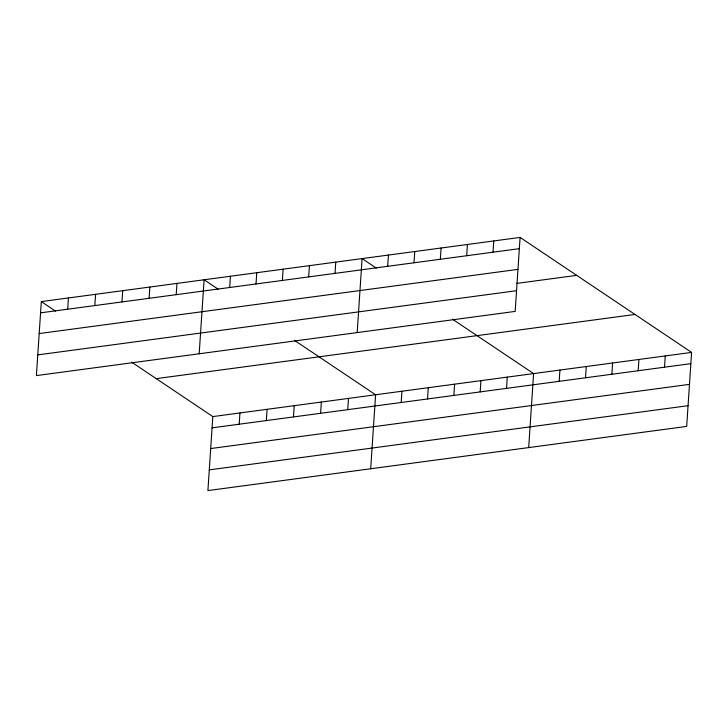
<?xml version="1.0" encoding="UTF-8"?>
<svg xmlns="http://www.w3.org/2000/svg" width="728" height="728" viewBox="0 0 728 728"><rect width="100%" height="100%" fill="white"/><g stroke="black" fill="none" stroke-linecap="round" stroke-linejoin="round"><path stroke-width="1.09" d="M41.314 301.592L36.4 375.593L515.178 311.411L520.092 237.419L41.314 301.592L55.465 311.084M67.695 309.209L68.441 297.961M94.831 305.578L95.577 294.321M121.958 301.938L122.704 290.681M149.094 298.298L149.841 287.05M176.222 294.667L176.968 283.41M199.181 353.772L204.104 279.77L218.245 289.262M131.622 362.144L212.822 416.589L207.908 490.581L686.686 426.408L691.6 352.407L520.092 237.419M229.684 287.496L230.43 276.24M239.203 424.206L239.949 412.949M256.019 283.966L256.766 272.718M266.339 420.566L267.085 409.318M282.355 280.435L283.101 269.187M293.466 416.935L294.212 405.678M308.681 276.904L309.427 265.656M320.593 413.295L321.348 402.038M335.017 273.382L335.763 262.126M347.729 409.664L348.475 398.407M357.184 332.587L362.098 258.595L376.249 268.077M370.689 468.768L375.603 394.767L294.412 340.322M387.678 266.321L388.434 255.064M401.192 402.493L401.938 391.236M414.014 262.79L414.76 251.533M427.527 398.962L428.273 387.706M440.349 259.259L441.095 248.002M453.853 395.431L454.609 384.175M466.684 255.728L467.431 244.471M480.189 391.901L480.935 380.653M493.011 252.197L493.757 240.941M506.524 388.37L507.27 377.122M528.692 447.584L533.606 373.591L452.406 319.146M559.186 381.317L559.932 370.061M585.521 377.786L586.268 366.53M611.857 374.256L612.603 362.999M638.183 370.725L638.938 359.468M664.518 367.194L665.265 355.937M40.568 312.849L519.346 248.667M39.194 333.551L517.972 269.369M516.343 283.456L576.694 275.366M37.774 354.882L516.552 290.709M156.229 378.642L635.007 314.46M212.822 416.589L691.6 352.407M212.076 427.846L690.854 363.663M210.701 448.548L689.48 384.366M209.282 469.879L688.06 405.696"/></g></svg>
